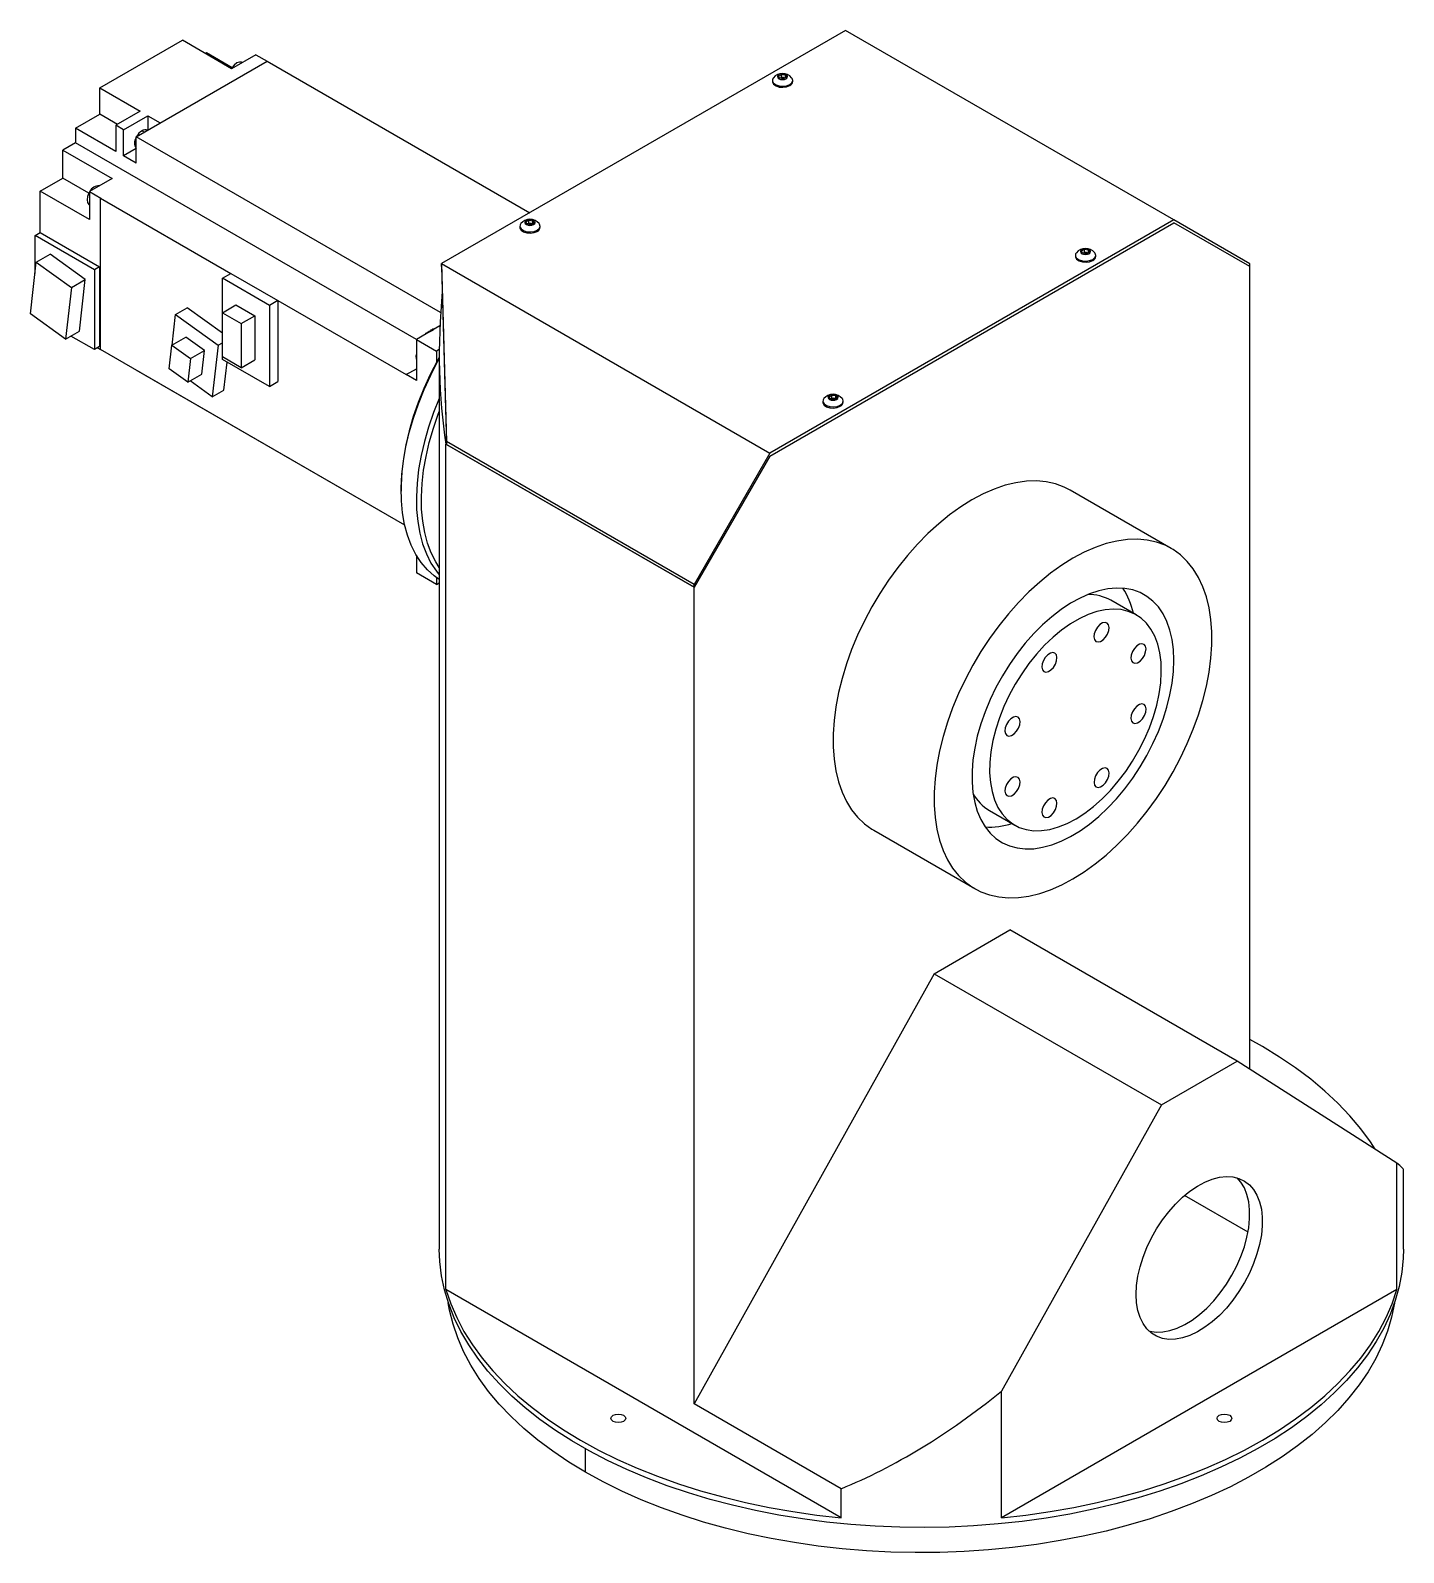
# Model space of a CAD drawing. Header units: millimetres. Extents: x 19859 to 36223, y 4353 to 8014.
# Drawn here: x 20438.4 to 20822.9, y 4352.7 to 4778.9 of the extents above; entities that cross this region are included whole.
import ezdxf

# ---------------------------------------------------------------- set-up
doc = ezdxf.new("R2010")
doc.units = ezdxf.units.MM
doc.layers.add('Nét đậm', color=7, linetype='Continuous', lineweight=35)

msp = doc.modelspace()

# ---------------------------------------------------------------- linework, layer by layer
at = {"layer": 'Nét đậm', "color": 7, "linetype": 'Continuous', "lineweight": 25}
for p, q in [((20666.68, 4778.93), (20553.54, 4713.62)), ((20758.6, 4725.86), (20666.68, 4778.93)), ((20457.83, 4762.82), (20480.96, 4776.17)), ((20494.75, 4768.21), (20480.96, 4776.17)), ((20468.02, 4749.14), (20504.72, 4770.33)), ((20487.32, 4772.49), (20487.74, 4772.73)), ((20487.74, 4772.73), (20494.92, 4768.59)), ((20501.53, 4772.12), (20494.75, 4768.21)), ((20497.75, 4769.94), (20497.69, 4769.97)), ((20501.53, 4772.12), (20504.68, 4770.31)), ((20504.72, 4770.33), (20578.25, 4727.88)), ((20647.89, 4766.16), (20648.7, 4766.63)), ((20648.18, 4765.52), (20647.89, 4766.16)), ((20649.3, 4765.35), (20648.18, 4765.52)), ((20648.29, 4765.55), (20648.23, 4765.51)), ((20648.23, 4765.51), (20648.29, 4765.55)), ((20648.29, 4765.55), (20648.7, 4765.78)), ((20648.7, 4766.63), (20649.82, 4766.46)), ((20648.7, 4765.78), (20648.7, 4766.63)), ((20648.7, 4765.78), (20649.26, 4765.7)), ((20649.26, 4765.7), (20649.77, 4765.62)), ((20650.12, 4765.82), (20649.3, 4765.35)), ((20649.82, 4766.46), (20650.12, 4765.82)), ((20649.82, 4765.64), (20649.82, 4766.46)), ((20457.83, 4762.82), (20469.15, 4756.29)), ((20457.83, 4755.47), (20457.83, 4762.82)), ((20646.15, 4764.95), (20646.15, 4764.64)), ((20651.85, 4764.64), (20651.85, 4764.95)), ((20451.05, 4751.55), (20457.83, 4755.47)), ((20462.78, 4752.61), (20457.83, 4755.47)), ((20469.15, 4756.29), (20462.36, 4752.37)), ((20464.48, 4751.14), (20471.27, 4755.06)), ((20471.27, 4755.06), (20474.77, 4753.04)), ((20471.27, 4755.06), (20471.27, 4751.02)), ((20451.05, 4751.55), (20451.05, 4747.47)), ((20462.36, 4745.02), (20451.05, 4751.55)), ((20462.36, 4752.37), (20462.36, 4745.02)), ((20464.48, 4751.14), (20462.36, 4752.37)), ((20464.48, 4743.79), (20464.48, 4751.14)), ((20553.28, 4699.92), (20468.02, 4749.14)), ((20468.02, 4741.75), (20468.02, 4749.14)), ((20471.19, 4750.98), (20471.18, 4750.98)), ((20451.05, 4747.47), (20447.51, 4745.43)), ((20447.51, 4745.43), (20461.3, 4737.47)), ((20447.51, 4737.59), (20447.51, 4745.43)), ((20546.47, 4692.38), (20451.05, 4747.47)), ((20468.02, 4745.83), (20464.48, 4743.79)), ((20468.02, 4741.75), (20464.48, 4743.79)), ((20441.15, 4733.91), (20447.51, 4737.59)), ((20454.78, 4733.39), (20447.51, 4737.59)), ((20461.3, 4737.47), (20454.94, 4733.79)), ((20441.15, 4722.36), (20441.15, 4733.91)), ((20454.94, 4725.95), (20441.15, 4733.91)), ((20454.94, 4733.79), (20458.12, 4731.95)), ((20454.94, 4733.79), (20454.94, 4725.95)), ((20458.08, 4731.93), (20458.12, 4731.95)), ((20458.08, 4689.56), (20458.08, 4731.93)), ((20458.08, 4731.93), (20494.53, 4710.89)), ((20454.88, 4730.11), (20454.94, 4730.08)), ((20575.44, 4724.13), (20575.44, 4723.82)), ((20577.17, 4725.34), (20577.99, 4725.81)), ((20577.47, 4724.7), (20577.17, 4725.34)), ((20578.59, 4724.53), (20577.47, 4724.7)), ((20577.58, 4724.73), (20577.52, 4724.69)), ((20577.52, 4724.69), (20577.58, 4724.73)), ((20577.58, 4724.73), (20577.99, 4724.96)), ((20577.99, 4725.81), (20579.11, 4725.64)), ((20577.99, 4724.96), (20577.99, 4725.81)), ((20577.99, 4724.96), (20578.55, 4724.88)), ((20578.55, 4724.88), (20579.06, 4724.8)), ((20579.41, 4725), (20578.59, 4724.53)), ((20579.11, 4725.64), (20579.41, 4725)), ((20579.11, 4724.82), (20579.11, 4725.64)), ((20581.14, 4723.82), (20581.14, 4724.13)), ((20758.6, 4725.86), (20645.47, 4660.55)), ((20645.47, 4659.73), (20758.6, 4725.05)), ((20779.82, 4713.61), (20758.6, 4725.86)), ((20779.82, 4712.8), (20758.6, 4725.05)), ((20439.7, 4721.52), (20441.15, 4722.36)), ((20456.31, 4711.93), (20439.7, 4721.52)), ((20439.7, 4710.85), (20439.7, 4721.52)), ((20441.15, 4722.36), (20457.76, 4712.77)), ((20440.06, 4714.03), (20443.95, 4716.28)), ((20453.77, 4709.21), (20443.95, 4716.28)), ((20731, 4715.97), (20731, 4715.66)), ((20732.74, 4717.18), (20733.55, 4717.65)), ((20733.04, 4716.53), (20732.74, 4717.18)), ((20734.15, 4716.36), (20733.04, 4716.53)), ((20733.08, 4716.53), (20733.15, 4716.56)), ((20733.15, 4716.56), (20733.09, 4716.53)), ((20733.15, 4716.56), (20733.55, 4716.8)), ((20733.55, 4717.65), (20734.67, 4717.48)), ((20733.55, 4716.8), (20733.55, 4717.65)), ((20733.55, 4716.8), (20734.11, 4716.71)), ((20734.11, 4716.71), (20734.63, 4716.63)), ((20734.97, 4716.83), (20734.15, 4716.36)), ((20734.67, 4717.48), (20734.97, 4716.83)), ((20734.67, 4716.66), (20734.67, 4717.48)), ((20736.7, 4715.66), (20736.7, 4715.97)), ((20438.42, 4699.58), (20440.06, 4714.03)), ((20440.06, 4714.03), (20449.88, 4706.97)), ((20457.76, 4712.77), (20456.31, 4711.93)), ((20456.31, 4711.93), (20456.31, 4689.56)), ((20457.76, 4712.77), (20457.76, 4690.39)), ((20492.16, 4709.52), (20494.57, 4710.91)), ((20494.57, 4710.91), (20507.72, 4703.32)), ((20553.54, 4713.62), (20554.96, 4663.81)), ((20553.54, 4713.62), (20645.47, 4660.55)), ((20553.54, 4712.8), (20553.54, 4713.62)), ((20553.54, 4712.8), (20554.96, 4663)), ((20779.82, 4712.8), (20779.82, 4713.61)), ((20779.82, 4488.05), (20779.82, 4712.8)), ((20449.88, 4706.97), (20448.25, 4692.51)), ((20449.88, 4706.97), (20453.77, 4709.21)), ((20452.14, 4694.76), (20453.77, 4709.21)), ((20505.32, 4701.93), (20492.16, 4709.52)), ((20492.16, 4699.87), (20492.16, 4709.52)), ((20492.15, 4699.86), (20495.97, 4702.06)), ((20495.97, 4702.06), (20501.23, 4699.02)), ((20507.72, 4703.32), (20505.32, 4701.93)), ((20505.32, 4701.93), (20505.32, 4679.23)), ((20507.72, 4703.32), (20507.72, 4703.28)), ((20507.72, 4703.28), (20507.72, 4680.62)), ((20507.72, 4703.28), (20543.64, 4682.54)), ((20448.25, 4692.51), (20438.42, 4699.58)), ((20478.06, 4690.79), (20479.03, 4699.36)), ((20479.03, 4699.36), (20482.28, 4701.24)), ((20479.03, 4699.36), (20490.96, 4690.78)), ((20492.15, 4694.14), (20482.28, 4701.24)), ((20492.15, 4699.86), (20497.41, 4696.82)), ((20492.15, 4687.53), (20492.15, 4699.86)), ((20497.41, 4696.82), (20501.23, 4699.02)), ((20501.23, 4699.02), (20501.23, 4686.69)), ((20448.25, 4692.51), (20452.14, 4694.76)), ((20456.31, 4689.56), (20449.72, 4693.36)), ((20478.05, 4690.79), (20481.93, 4693.03)), ((20487.16, 4689.27), (20481.93, 4693.03)), ((20497.41, 4696.82), (20497.41, 4684.49)), ((20553.08, 4696.19), (20546.47, 4692.38)), ((20457.76, 4690.39), (20456.31, 4689.56)), ((20457.23, 4690.09), (20458.08, 4689.6)), ((20543.22, 4640.41), (20458.08, 4689.56)), ((20477.3, 4684.17), (20478.05, 4690.79)), ((20478.05, 4690.79), (20483.27, 4687.03)), ((20483.27, 4687.03), (20487.16, 4689.27)), ((20486.41, 4682.66), (20487.16, 4689.27)), ((20490.96, 4690.78), (20489.32, 4676.33)), ((20490.96, 4690.78), (20492.15, 4691.47)), ((20546.47, 4692.38), (20552.13, 4689.12)), ((20546.47, 4692.38), (20546.47, 4680.91)), ((20552.9, 4689.56), (20552.13, 4689.12)), ((20552.13, 4689.12), (20552.13, 4686.08)), ((20483.27, 4687.03), (20482.52, 4680.41)), ((20497.41, 4684.49), (20492.15, 4687.53)), ((20492.16, 4686.82), (20492.16, 4687.52)), ((20505.32, 4679.23), (20492.16, 4686.82)), ((20492.57, 4678.21), (20493.47, 4686.07)), ((20497.41, 4684.49), (20501.23, 4686.69)), ((20552.89, 4687.93), (20552.89, 4437.63)), ((20468.02, 4683.82), (20468.02, 4683.82)), ((20543.22, 4640.4), (20468.02, 4683.82)), ((20482.52, 4680.41), (20477.3, 4684.17)), ((20482.52, 4680.41), (20486.41, 4682.66)), ((20489.32, 4676.33), (20483.15, 4680.77)), ((20505.32, 4679.23), (20507.72, 4680.62)), ((20543.64, 4682.54), (20546.47, 4684.17)), ((20546.47, 4684.03), (20543.64, 4682.54)), ((20546.47, 4680.91), (20543.64, 4682.54)), ((20489.32, 4676.33), (20492.57, 4678.21)), ((20662.03, 4676.36), (20662.84, 4676.83)), ((20662.33, 4675.71), (20662.03, 4676.36)), ((20662.44, 4675.74), (20662.84, 4675.98)), ((20662.84, 4676.83), (20663.96, 4676.66)), ((20662.84, 4675.98), (20662.84, 4676.83)), ((20662.84, 4675.98), (20663.4, 4675.89)), ((20663.4, 4675.89), (20663.91, 4675.81)), ((20664.26, 4676.01), (20663.44, 4675.54)), ((20663.96, 4676.66), (20664.26, 4676.01)), ((20663.96, 4675.84), (20663.96, 4676.66)), ((20660.29, 4675.15), (20660.29, 4674.84)), ((20663.44, 4675.54), (20662.33, 4675.71)), ((20662.37, 4675.71), (20662.44, 4675.74)), ((20662.44, 4675.74), (20662.38, 4675.71)), ((20665.99, 4674.84), (20665.99, 4675.15)), ((20554.77, 4426.31), (20554.77, 4663.1)), ((20624.25, 4622.99), (20554.77, 4663.1)), ((20624.25, 4623.81), (20554.96, 4663.81)), ((20554.96, 4663.81), (20554.96, 4663)), ((20554.96, 4663), (20624.25, 4622.99)), ((20645.47, 4660.55), (20624.25, 4623.81)), ((20645.47, 4659.73), (20624.25, 4622.99)), ((20542.23, 4650.74), (20542.23, 4649.92)), ((20757.82, 4633.88), (20729.53, 4650.2)), ((20546.47, 4631.97), (20546.47, 4627.06)), ((20552.13, 4623.79), (20546.47, 4627.06)), ((20552.13, 4625.7), (20552.13, 4623.79)), ((20552.13, 4623.79), (20552.89, 4624.23)), ((20624.25, 4622.99), (20624.25, 4623.81)), ((20624.25, 4394.36), (20624.25, 4622.99)), ((20748.02, 4615.28), (20740.95, 4619.36)), ((20706.96, 4560.47), (20714.03, 4556.39)), ((20674.54, 4554.94), (20702.82, 4538.61)), ((20691.43, 4514.79), (20712.64, 4527.04)), ((20776.28, 4490.3), (20712.64, 4527.04)), ((20691.43, 4514.79), (20624.25, 4394.36)), ((20691.43, 4514.79), (20755.07, 4478.06)), ((20783.35, 4494.37), (20779.82, 4496.34)), ((20755.07, 4478.06), (20776.28, 4490.3)), ((20821.01, 4461.75), (20776.28, 4490.3)), ((20755.07, 4478.06), (20710.33, 4397.86)), ((20821.01, 4426.31), (20821.01, 4461.75)), ((20822.89, 4437.63), (20822.89, 4459.92)), ((20779.34, 4442.45), (20761.6, 4452.7)), ((20665.45, 4362.41), (20554.77, 4426.31)), ((20821.01, 4426.31), (20710.33, 4362.41)), ((20710.33, 4362.41), (20710.33, 4397.86)), ((20665.45, 4370.58), (20624.25, 4394.36)), ((20665.45, 4362.41), (20665.45, 4370.58))]:
    msp.add_line(p, q, dxfattribs=at)
at = {"layer": 'Nét đậm', "color": 8, "linetype": 'Continuous', "lineweight": 25}
for p, q in [((20469.68, 4750.84), (20470.31, 4750.47)), ((20550.12, 4694.49), (20550.68, 4694.85)), ((20550.68, 4694.85), (20551.23, 4695.13)), ((20593.85, 4375.17), (20593.85, 4381.72))]:
    msp.add_line(p, q, dxfattribs=at)
at = {"layer": 'Nét đậm', "color": 7, "linetype": 'Continuous', "lineweight": 25, "flags": 128}
for points in [[(20497.69, 4769.97), (20497.56, 4770.03), (20496.92, 4770.09), (20496.19, 4769.82), (20495.47, 4769.25), (20494.83, 4768.46), (20494.7, 4768.23)], [(20646.44, 4765.67), (20646.23, 4765.33), (20646.18, 4764.73), (20646.51, 4764.15), (20647.18, 4763.69), (20648.09, 4763.39), (20649.13, 4763.31), (20650.15, 4763.45), (20651.02, 4763.79)], [(20650.01, 4765.41), (20650.32, 4765.68), (20650.43, 4765.99), (20650.32, 4766.3), (20650.01, 4766.57), (20649.55, 4766.75), (20649, 4766.81), (20648.46, 4766.75), (20647.99, 4766.57), (20647.68, 4766.3), (20647.58, 4765.99), (20647.68, 4765.68), (20647.99, 4765.41), (20648.46, 4765.23), (20649, 4765.17), (20649.55, 4765.23), (20650.01, 4765.41)], [(20651.02, 4763.79), (20651.61, 4764.29), (20651.85, 4764.88), (20651.7, 4765.48), (20651.56, 4765.67)], [(20646.15, 4764.64), (20646.18, 4764.42), (20646.51, 4763.84), (20647.18, 4763.38), (20648.09, 4763.08), (20649.13, 4763), (20650.15, 4763.14), (20651.02, 4763.48)], [(20454.94, 4733.66), (20454.76, 4733.35), (20454.39, 4732.4), (20454.26, 4731.48), (20454.39, 4730.72), (20454.76, 4730.2), (20454.88, 4730.11)], [(20575.44, 4723.82), (20575.47, 4723.59), (20575.8, 4723.02), (20576.47, 4722.56), (20577.38, 4722.26), (20578.42, 4722.18), (20579.44, 4722.32), (20580.31, 4722.66)], [(20575.73, 4724.85), (20575.52, 4724.51), (20575.47, 4723.91), (20575.8, 4723.33), (20576.47, 4722.87), (20577.38, 4722.57), (20578.42, 4722.49), (20579.44, 4722.63), (20580.31, 4722.97)], [(20579.3, 4724.59), (20579.61, 4724.85), (20579.72, 4725.17), (20579.61, 4725.48), (20579.3, 4725.75), (20578.84, 4725.93), (20578.29, 4725.99), (20577.74, 4725.93), (20577.28, 4725.75), (20576.97, 4725.48), (20576.87, 4725.17), (20576.97, 4724.85), (20577.28, 4724.59), (20577.74, 4724.41), (20578.29, 4724.35), (20578.84, 4724.41), (20579.3, 4724.59)], [(20580.31, 4722.97), (20580.9, 4723.47), (20581.14, 4724.06), (20580.99, 4724.66), (20580.85, 4724.85)], [(20731, 4715.66), (20731.03, 4715.43), (20731.36, 4714.86), (20732.03, 4714.39), (20732.95, 4714.1), (20733.99, 4714.01), (20735, 4714.15), (20735.87, 4714.49)], [(20731.29, 4716.69), (20731.08, 4716.35), (20731.03, 4715.74), (20731.36, 4715.17), (20732.03, 4714.7), (20732.95, 4714.41), (20733.99, 4714.32), (20735, 4714.46), (20735.87, 4714.81)], [(20734.86, 4716.42), (20735.17, 4716.69), (20735.28, 4717.01), (20735.17, 4717.32), (20734.86, 4717.59), (20734.4, 4717.77), (20733.85, 4717.83), (20733.31, 4717.77), (20732.85, 4717.59), (20732.54, 4717.32), (20732.43, 4717.01), (20732.54, 4716.69), (20732.85, 4716.42), (20733.31, 4716.25), (20733.85, 4716.18), (20734.4, 4716.25), (20734.86, 4716.42)], [(20735.87, 4714.81), (20736.46, 4715.3), (20736.7, 4715.89), (20736.56, 4716.49), (20736.42, 4716.69)], [(20548.9, 4693.79), (20549.26, 4694.12), (20550.26, 4694.84)], [(20552.89, 4687.46), (20552.35, 4686.48), (20550.35, 4682.62), (20548.56, 4678.7), (20546.97, 4674.75), (20545.59, 4670.78), (20544.44, 4666.82), (20543.53, 4662.9), (20542.85, 4659.05), (20542.42, 4655.28), (20542.24, 4651.63), (20542.23, 4650.74)], [(20552.89, 4625.19), (20551.49, 4626.17), (20549.56, 4627.91), (20547.84, 4629.93), (20546.33, 4632.22), (20545.04, 4634.78), (20543.99, 4637.58), (20543.18, 4640.6), (20542.61, 4643.84), (20542.3, 4647.25), (20542.24, 4650.83), (20542.42, 4654.55), (20542.86, 4658.39), (20543.55, 4662.31), (20544.48, 4666.3), (20545.65, 4670.33), (20547.05, 4674.38), (20548.67, 4678.41), (20550.5, 4682.4), (20552.53, 4686.32), (20552.89, 4686.97)], [(20552.89, 4675.9), (20551.3, 4671.93), (20549.9, 4667.88), (20548.73, 4663.85), (20547.8, 4659.86), (20547.11, 4655.94), (20546.67, 4652.1), (20546.48, 4648.38), (20546.54, 4644.8), (20546.86, 4641.39), (20547.42, 4638.15), (20548.23, 4635.13), (20549.28, 4632.33), (20550.57, 4629.77), (20552.08, 4627.48), (20552.89, 4626.46)], [(20660.58, 4675.87), (20660.37, 4675.52), (20660.32, 4674.92), (20660.65, 4674.35), (20661.32, 4673.88), (20662.24, 4673.59), (20663.27, 4673.5), (20664.29, 4673.64), (20665.16, 4673.98)], [(20664.15, 4675.6), (20664.46, 4675.87), (20664.57, 4676.19), (20664.46, 4676.5), (20664.15, 4676.77), (20663.69, 4676.95), (20663.14, 4677.01), (20662.6, 4676.95), (20662.14, 4676.77), (20661.83, 4676.5), (20661.72, 4676.19), (20661.83, 4675.87), (20662.14, 4675.6), (20662.6, 4675.43), (20663.14, 4675.36), (20663.69, 4675.43), (20664.15, 4675.6)], [(20665.16, 4673.98), (20665.75, 4674.48), (20665.99, 4675.07), (20665.85, 4675.67), (20665.71, 4675.87)], [(20552.89, 4628.54), (20551.91, 4630.1), (20550.65, 4632.6), (20549.61, 4635.35), (20548.82, 4638.32), (20548.26, 4641.5), (20547.95, 4644.85), (20547.89, 4648.37), (20548.08, 4652.02), (20548.51, 4655.78), (20549.19, 4659.64), (20550.1, 4663.55), (20551.25, 4667.51), (20552.62, 4671.48), (20552.89, 4672.19)], [(20660.29, 4674.84), (20660.32, 4674.61), (20660.65, 4674.04), (20661.32, 4673.57), (20662.24, 4673.28), (20663.27, 4673.19), (20664.29, 4673.33), (20665.16, 4673.67)], [(20729.53, 4650.2), (20727.82, 4651.07), (20725.4, 4651.96), (20722.82, 4652.53), (20720.11, 4652.77), (20717.28, 4652.69), (20714.35, 4652.28), (20711.34, 4651.55), (20708.27, 4650.5), (20705.16, 4649.14), (20702.03, 4647.48)], [(20702.03, 4647.48), (20698.9, 4645.53), (20695.8, 4643.3), (20692.73, 4640.8), (20689.72, 4638.06), (20686.79, 4635.09), (20683.96, 4631.9), (20681.25, 4628.53), (20678.67, 4624.99), (20676.24, 4621.3), (20673.99, 4617.49), (20671.91, 4613.58), (20670.03, 4609.61), (20668.35, 4605.58), (20666.9, 4601.54), (20665.67, 4597.5), (20664.68, 4593.5), (20663.93, 4589.56), (20663.43, 4585.7), (20663.17, 4581.95), (20663.17, 4578.33), (20663.43, 4574.87), (20663.93, 4571.59), (20664.68, 4568.51), (20665.67, 4565.65), (20666.9, 4563.03), (20668.35, 4560.67), (20670.03, 4558.58), (20671.91, 4556.78), (20673.99, 4555.27), (20674.54, 4554.94)], [(20730.32, 4541.33), (20733.45, 4543.29), (20736.56, 4545.52), (20739.63, 4548.01), (20742.63, 4550.75), (20745.56, 4553.73), (20748.39, 4556.91), (20751.1, 4560.28), (20753.68, 4563.83), (20756.11, 4567.52), (20758.37, 4571.32), (20760.44, 4575.23), (20762.32, 4579.21), (20764, 4583.23), (20765.45, 4587.27), (20766.68, 4591.31), (20767.67, 4595.31), (20768.42, 4599.26), (20768.93, 4603.12), (20769.18, 4606.87), (20769.18, 4610.48), (20768.93, 4613.94), (20768.42, 4617.22), (20767.67, 4620.3), (20766.68, 4623.16), (20765.45, 4625.78), (20764, 4628.14), (20762.32, 4630.23), (20760.44, 4632.04), (20758.37, 4633.54), (20756.11, 4634.75), (20753.68, 4635.63), (20751.1, 4636.2), (20748.39, 4636.44), (20745.56, 4636.36), (20742.63, 4635.95), (20739.63, 4635.22), (20736.56, 4634.17), (20733.45, 4632.81), (20730.32, 4631.15), (20727.19, 4629.2), (20724.08, 4626.97), (20721.01, 4624.47), (20718, 4621.73), (20715.07, 4618.76), (20712.24, 4615.57), (20709.53, 4612.2), (20706.95, 4608.66), (20704.53, 4604.97), (20702.27, 4601.16), (20700.19, 4597.25), (20698.31, 4593.28), (20696.64, 4589.25), (20695.18, 4585.21), (20693.95, 4581.18), (20692.96, 4577.17), (20692.21, 4573.23), (20691.71, 4569.37), (20691.46, 4565.62), (20691.46, 4562), (20691.71, 4558.54), (20692.21, 4555.26), (20692.96, 4552.18), (20693.95, 4549.33), (20695.18, 4546.71), (20696.64, 4544.34), (20698.31, 4542.25), (20700.19, 4540.45), (20702.27, 4538.94), (20704.53, 4537.74), (20706.95, 4536.85), (20709.53, 4536.29), (20712.24, 4536.04), (20715.07, 4536.13), (20718, 4536.53), (20721.01, 4537.27), (20724.08, 4538.31), (20727.19, 4539.67), (20730.32, 4541.33)], [(20758.6, 4602.57), (20758.48, 4605.56), (20758.11, 4608.37), (20757.49, 4611), (20756.64, 4613.4), (20755.55, 4615.57), (20754.24, 4617.48), (20752.72, 4619.11), (20751.01, 4620.46), (20749.11, 4621.5), (20747.05, 4622.24), (20744.84, 4622.65), (20742.5, 4622.75), (20740.06, 4622.53), (20737.53, 4621.99), (20734.94, 4621.13), (20732.31, 4619.97), (20729.65, 4618.51), (20727.01, 4616.77), (20724.39, 4614.76), (20721.83, 4612.5), (20719.34, 4610.01), (20716.95, 4607.31), (20714.67, 4604.42), (20712.54, 4601.38), (20710.55, 4598.2), (20708.75, 4594.91), (20707.13, 4591.55), (20705.71, 4588.15), (20704.52, 4584.72), (20703.54, 4581.32), (20702.81, 4577.95), (20702.31, 4574.66), (20702.06, 4571.46), (20702.06, 4568.4), (20702.31, 4565.5), (20702.81, 4562.77), (20703.54, 4560.26), (20704.52, 4557.97), (20705.71, 4555.93), (20707.13, 4554.16), (20708.75, 4552.66), (20710.55, 4551.47), (20712.54, 4550.58), (20714.67, 4550), (20716.95, 4549.74), (20719.34, 4549.8), (20721.83, 4550.19), (20724.39, 4550.89), (20727.01, 4551.9), (20729.65, 4553.21), (20732.31, 4554.81), (20734.94, 4556.69), (20737.53, 4558.83), (20740.06, 4561.2), (20742.5, 4563.8), (20744.84, 4566.6), (20747.05, 4569.57), (20749.11, 4572.68), (20751.01, 4575.92), (20752.72, 4579.24), (20754.24, 4582.63), (20755.55, 4586.05), (20756.64, 4589.47), (20757.49, 4592.86), (20758.11, 4596.19), (20758.48, 4599.44), (20758.6, 4602.57)], [(20753.23, 4609.29), (20752.17, 4611.26), (20750.88, 4612.95), (20749.38, 4614.36), (20747.69, 4615.47), (20745.82, 4616.26), (20743.79, 4616.73), (20741.63, 4616.87), (20739.35, 4616.69), (20736.99, 4616.17), (20734.56, 4615.34), (20732.1, 4614.19), (20729.62, 4612.74), (20727.16, 4611.01), (20724.74, 4609.01), (20722.39, 4606.76), (20720.13, 4604.29), (20717.98, 4601.63), (20715.98, 4598.8), (20714.13, 4595.83), (20712.46, 4592.76), (20710.99, 4589.61), (20709.73, 4586.42), (20708.69, 4583.23), (20707.9, 4580.06), (20707.34, 4576.95), (20707.04, 4573.94), (20707, 4571.06), (20707.2, 4568.33), (20707.66, 4565.79), (20708.37, 4563.46), (20709.32, 4561.36), (20710.5, 4559.53), (20711.89, 4557.98), (20713.49, 4556.72), (20715.28, 4555.77), (20717.23, 4555.13), (20719.33, 4554.83), (20721.55, 4554.85), (20723.87, 4555.2), (20726.27, 4555.87), (20728.72, 4556.87), (20731.19, 4558.17), (20733.66, 4559.76), (20736.1, 4561.63), (20738.49, 4563.76), (20740.8, 4566.12), (20743.01, 4568.69), (20745.09, 4571.44), (20747.02, 4574.34), (20748.78, 4577.37), (20750.35, 4580.48), (20751.72, 4583.65), (20752.87, 4586.85), (20753.79, 4590.03), (20754.46, 4593.17), (20754.89, 4596.23), (20755.06, 4599.19), (20754.98, 4602), (20754.65, 4604.64), (20754.06, 4607.07), (20753.23, 4609.29)], [(20740.28, 4612.49), (20739.89, 4612.98), (20739.3, 4613.16), (20738.6, 4613.01), (20737.86, 4612.55), (20737.18, 4611.83), (20736.64, 4610.94), (20736.3, 4609.99), (20736.2, 4609.09), (20736.36, 4608.35), (20736.76, 4607.86), (20737.35, 4607.68), (20738.05, 4607.83), (20738.78, 4608.29), (20739.46, 4609.01), (20740.01, 4609.9), (20740.35, 4610.85), (20740.44, 4611.75), (20740.28, 4612.49)], [(20725.67, 4604.05), (20725.28, 4604.54), (20724.69, 4604.72), (20723.99, 4604.57), (20723.25, 4604.1), (20722.57, 4603.38), (20722.03, 4602.5), (20721.69, 4601.55), (20721.59, 4600.65), (20721.75, 4599.91), (20722.15, 4599.42), (20722.73, 4599.24), (20723.44, 4599.39), (20724.17, 4599.85), (20724.85, 4600.57), (20725.4, 4601.46), (20725.74, 4602.41), (20725.83, 4603.31), (20725.67, 4604.05)], [(20750.62, 4606.53), (20750.22, 4607.02), (20749.64, 4607.2), (20748.94, 4607.05), (20748.2, 4606.59), (20747.52, 4605.87), (20746.98, 4604.98), (20746.64, 4604.03), (20746.54, 4603.13), (20746.7, 4602.39), (20747.1, 4601.9), (20747.68, 4601.72), (20748.38, 4601.87), (20749.12, 4602.33), (20749.8, 4603.05), (20750.34, 4603.94), (20750.68, 4604.89), (20750.78, 4605.79), (20750.62, 4606.53)], [(20715.34, 4586.15), (20714.95, 4586.64), (20714.36, 4586.82), (20713.66, 4586.67), (20712.92, 4586.2), (20712.24, 4585.49), (20711.7, 4584.6), (20711.36, 4583.65), (20711.26, 4582.75), (20711.42, 4582.01), (20711.82, 4581.52), (20712.4, 4581.34), (20713.11, 4581.49), (20713.84, 4581.95), (20714.52, 4582.67), (20715.07, 4583.56), (20715.41, 4584.51), (20715.5, 4585.41), (20715.34, 4586.15)], [(20750.63, 4589.66), (20750.23, 4590.15), (20749.65, 4590.33), (20748.94, 4590.18), (20748.21, 4589.72), (20747.53, 4589), (20746.98, 4588.11), (20746.64, 4587.16), (20746.55, 4586.26), (20746.71, 4585.52), (20747.1, 4585.03), (20747.69, 4584.85), (20748.39, 4585), (20749.13, 4585.46), (20749.81, 4586.18), (20750.35, 4587.07), (20750.69, 4588.02), (20750.79, 4588.92), (20750.63, 4589.66)], [(20715.35, 4569.28), (20714.95, 4569.77), (20714.37, 4569.95), (20713.67, 4569.8), (20712.93, 4569.33), (20712.25, 4568.62), (20711.71, 4567.73), (20711.37, 4566.78), (20711.27, 4565.88), (20711.43, 4565.14), (20711.83, 4564.65), (20712.41, 4564.47), (20713.11, 4564.62), (20713.85, 4565.08), (20714.53, 4565.8), (20715.07, 4566.69), (20715.41, 4567.64), (20715.51, 4568.54), (20715.35, 4569.28)], [(20740.3, 4571.76), (20739.9, 4572.25), (20739.32, 4572.43), (20738.61, 4572.28), (20737.88, 4571.82), (20737.2, 4571.1), (20736.65, 4570.21), (20736.31, 4569.26), (20736.22, 4568.36), (20736.38, 4567.62), (20736.77, 4567.13), (20737.36, 4566.95), (20738.06, 4567.1), (20738.8, 4567.57), (20739.48, 4568.28), (20740.02, 4569.17), (20740.36, 4570.12), (20740.46, 4571.02), (20740.3, 4571.76)], [(20725.69, 4563.32), (20725.29, 4563.81), (20724.7, 4563.99), (20724, 4563.84), (20723.27, 4563.37), (20722.59, 4562.66), (20722.04, 4561.77), (20721.7, 4560.82), (20721.61, 4559.92), (20721.77, 4559.18), (20722.16, 4558.69), (20722.75, 4558.51), (20723.45, 4558.66), (20724.19, 4559.12), (20724.87, 4559.84), (20725.41, 4560.73), (20725.75, 4561.68), (20725.85, 4562.58), (20725.69, 4563.32)], [(20814.93, 4465.64), (20813.6, 4467.67), (20810.9, 4471.37), (20807.87, 4474.99), (20804.52, 4478.51), (20800.87, 4481.92), (20796.91, 4485.23), (20792.67, 4488.41), (20788.14, 4491.46), (20783.35, 4494.37)], [(20748, 4424.98), (20748.12, 4427.47), (20748.49, 4430.06), (20749.1, 4432.73), (20749.95, 4435.43), (20751.01, 4438.13), (20752.28, 4440.78), (20753.74, 4443.36), (20755.37, 4445.82), (20757.14, 4448.14), (20759.03, 4450.27), (20761.01, 4452.19), (20763.06, 4453.87), (20765.15, 4455.29), (20767.24, 4456.43), (20769.31, 4457.26), (20771.33, 4457.79), (20773.28, 4458), (20775.11, 4457.9), (20776.81, 4457.47), (20778.36, 4456.73), (20779.72, 4455.68), (20780.89, 4454.35), (20781.85, 4452.75), (20782.58, 4450.91), (20783.07, 4448.84), (20783.32, 4446.58), (20783.32, 4444.16), (20783.07, 4441.62), (20782.58, 4438.98), (20781.85, 4436.3), (20780.89, 4433.59), (20779.72, 4430.91), (20778.36, 4428.29), (20776.81, 4425.76), (20775.11, 4423.37), (20773.28, 4421.15), (20771.33, 4419.12), (20769.31, 4417.31), (20767.24, 4415.76), (20765.15, 4414.48), (20763.06, 4413.49), (20761.01, 4412.8), (20759.03, 4412.43), (20757.14, 4412.38), (20755.37, 4412.65), (20753.74, 4413.24), (20752.28, 4414.13), (20751.01, 4415.32), (20749.95, 4416.79), (20749.1, 4418.51), (20748.49, 4420.47), (20748.12, 4422.64), (20748, 4424.98)], [(20751.53, 4414.77), (20751.83, 4414.69), (20753.6, 4414.42), (20755.49, 4414.47), (20757.48, 4414.85), (20759.53, 4415.53), (20761.61, 4416.52), (20763.71, 4417.8), (20765.78, 4419.35), (20767.8, 4421.16), (20769.74, 4423.19), (20771.57, 4425.41), (20773.28, 4427.81), (20774.82, 4430.33), (20776.19, 4432.95), (20777.36, 4435.63), (20778.32, 4438.34), (20779.04, 4441.03), (20779.54, 4443.66), (20779.78, 4446.2), (20779.78, 4448.62), (20779.54, 4450.88), (20779.04, 4452.95), (20778.32, 4454.8), (20777.36, 4456.4), (20776.28, 4457.64)], [(20822.89, 4437.63), (20822.82, 4435.14), (20822.43, 4431.17), (20821.68, 4427.21), (20820.58, 4423.28), (20819.14, 4419.39), (20817.36, 4415.54), (20815.23, 4411.75), (20812.78, 4408.03), (20810, 4404.39), (20806.9, 4400.84), (20803.49, 4397.38), (20799.78, 4394.02), (20795.78, 4390.78), (20791.49, 4387.66), (20786.94, 4384.67), (20782.12, 4381.82), (20777.07, 4379.12), (20771.77, 4376.56), (20766.26, 4374.17), (20760.55, 4371.94), (20754.64, 4369.89), (20748.57, 4368.01), (20742.33, 4366.31), (20735.95, 4364.8), (20729.44, 4363.48), (20722.83, 4362.35), (20716.13, 4361.42), (20709.35, 4360.69), (20702.52, 4360.15), (20695.65, 4359.82), (20688.75, 4359.7), (20681.86, 4359.77), (20674.98, 4360.05), (20668.14, 4360.53), (20661.34, 4361.22), (20654.62, 4362.1), (20647.98, 4363.18), (20641.45, 4364.45), (20635.04, 4365.92), (20628.76, 4367.57), (20622.64, 4369.4), (20616.69, 4371.41), (20610.93, 4373.6), (20605.37, 4375.95), (20600.02, 4378.46), (20594.9, 4381.13), (20590.03, 4383.95), (20585.4, 4386.9), (20581.05, 4389.99), (20576.98, 4393.2), (20573.19, 4396.53), (20569.71, 4399.96), (20566.53, 4403.49), (20563.67, 4407.12), (20561.13, 4410.82), (20558.93, 4414.59), (20557.06, 4418.42), (20555.53, 4422.3), (20554.34, 4426.22), (20553.51, 4430.18), (20553.03, 4434.15), (20552.89, 4437.63)], [(20554.77, 4426.31), (20556.1, 4422.36), (20557.79, 4418.47), (20559.81, 4414.63), (20562.18, 4410.85), (20564.88, 4407.15), (20567.91, 4403.54), (20571.26, 4400.02), (20574.92, 4396.6), (20578.87, 4393.3), (20583.12, 4390.12), (20587.64, 4387.07), (20592.43, 4384.15), (20597.48, 4381.39), (20602.76, 4378.78), (20608.27, 4376.33), (20613.99, 4374.04), (20619.91, 4371.93), (20626.01, 4370), (20632.27, 4368.25), (20638.68, 4366.69), (20645.22, 4365.32), (20651.87, 4364.15), (20658.62, 4363.18), (20665.45, 4362.41)], [(20710.33, 4362.41), (20717.16, 4363.18), (20723.91, 4364.15), (20730.56, 4365.32), (20737.1, 4366.69), (20743.51, 4368.25), (20749.78, 4370), (20755.87, 4371.93), (20761.79, 4374.04), (20767.51, 4376.33), (20773.02, 4378.78), (20778.31, 4381.39), (20783.35, 4384.15), (20788.14, 4387.07), (20792.67, 4390.12), (20796.91, 4393.3), (20800.87, 4396.6), (20804.52, 4400.02), (20807.87, 4403.54), (20810.9, 4407.15), (20813.6, 4410.85), (20815.97, 4414.63), (20818, 4418.47), (20819.68, 4422.36), (20821.01, 4426.31)], [(20593.85, 4375.17), (20589.13, 4378.04), (20584.67, 4381.04), (20580.49, 4384.17), (20576.6, 4387.43), (20573, 4390.79), (20569.7, 4394.25), (20566.72, 4397.81), (20564.06, 4401.46), (20561.72, 4405.17), (20559.72, 4408.96), (20558.06, 4412.79), (20556.75, 4416.67), (20555.78, 4420.59), (20555.42, 4422.61)], [(20820.36, 4422.61), (20820.35, 4422.55), (20819.56, 4418.63), (20818.42, 4414.73), (20816.93, 4410.87), (20815.1, 4407.06), (20812.94, 4403.31), (20810.44, 4399.62), (20807.61, 4396.02), (20804.47, 4392.51), (20801.02, 4389.09), (20797.27, 4385.78), (20793.23, 4382.59), (20788.91, 4379.52), (20784.33, 4376.59), (20779.48, 4373.79), (20774.4, 4371.14), (20769.08, 4368.65), (20763.55, 4366.32), (20757.82, 4364.15), (20751.9, 4362.16), (20745.82, 4360.35), (20739.58, 4358.72), (20733.2, 4357.28), (20726.7, 4356.03), (20720.1, 4354.97), (20713.42, 4354.11), (20706.67, 4353.45), (20699.86, 4353), (20693.03, 4352.74), (20686.18, 4352.69), (20679.34, 4352.84), (20672.51, 4353.2), (20665.73, 4353.76), (20659.01, 4354.52), (20652.37, 4355.47), (20645.82, 4356.63), (20639.38, 4357.97), (20633.07, 4359.51), (20626.9, 4361.23), (20620.9, 4363.14), (20615.07, 4365.21), (20609.44, 4367.46), (20604.01, 4369.88), (20598.81, 4372.45), (20593.85, 4375.17)], [(20601.58, 4389.43), (20601.13, 4389.82), (20600.97, 4390.28), (20601.13, 4390.73), (20601.58, 4391.12), (20602.25, 4391.38), (20603.04, 4391.47), (20603.83, 4391.38), (20604.5, 4391.12), (20604.95, 4390.73), (20605.11, 4390.28), (20604.95, 4389.82), (20604.5, 4389.43), (20603.83, 4389.17), (20603.04, 4389.08), (20602.25, 4389.17), (20601.58, 4389.43)], [(20771.28, 4389.43), (20770.83, 4389.82), (20770.68, 4390.28), (20770.83, 4390.73), (20771.28, 4391.12), (20771.95, 4391.38), (20772.74, 4391.47), (20773.54, 4391.38), (20774.21, 4391.12), (20774.65, 4390.73), (20774.81, 4390.28), (20774.65, 4389.82), (20774.21, 4389.43), (20773.54, 4389.17), (20772.74, 4389.08), (20771.95, 4389.17), (20771.28, 4389.43)]]:
    msp.add_lwpolyline(points, dxfattribs=at)
at = {"layer": 'Nét đậm', "color": 8, "linetype": 'Continuous', "lineweight": 25, "flags": 128}
msp.add_lwpolyline([(20546.47, 4686.88), (20546.44, 4687.82), (20546.47, 4688.16)], dxfattribs=at)
at = {"layer": 'Nét đậm', "color": 7, "linetype": 'Continuous', "lineweight": 25}
for centre, radius, start, end in [((20649, 4763.51), 3.35, 40.1188, 139.8812), ((20649, 4764.19), 1.54, 80.2289, 117.3572), ((20649.07, 4764.39), 1.32, 62.7789, 81.9388), ((20650.51, 4764.72), 1.34, 292.0719, 356.608), ((20470.15, 4747.43), 2.62, 144.4909, 215.5091), ((20472.07, 4747.06), 4.47, 122.4127, 151.0454), ((20470.55, 4749.7), 1.43, 63.7957, 127.5147), ((20457.53, 4732.64), 2.76, 86.4724, 153.5222), ((20578.29, 4722.69), 3.35, 40.1188, 139.8812), ((20578.29, 4723.37), 1.54, 80.2289, 117.3572), ((20578.36, 4723.57), 1.32, 62.7789, 81.9388), ((20579.8, 4723.9), 1.34, 292.0719, 356.608), ((20733.85, 4714.53), 3.35, 40.1188, 139.8812), ((20733.85, 4715.2), 1.54, 80.2289, 117.3572), ((20733.93, 4715.41), 1.32, 62.7789, 81.9388), ((20735.36, 4715.74), 1.34, 292.0719, 356.608), ((20663.14, 4673.71), 3.35, 40.1188, 139.8812), ((20663.14, 4674.38), 1.54, 80.2289, 117.3572), ((20663.22, 4674.58), 1.32, 62.7789, 81.9388), ((20664.65, 4674.92), 1.34, 292.0719, 356.608), ((20734.82, 4608.36), 12.59, 60.8461, 91.5168), ((20727.42, 4611.46), 20.28, 12.1507, 33.6745), ((20713.22, 4571.1), 12.34, 208.1654, 239.4825), ((20707.06, 4575.89), 20.03, 266.1913, 287.9942)]:
    msp.add_arc(centre, radius, start, end, dxfattribs=at)
for centre, major_axis, ratio, start_param, end_param in [((20687.89, 4765.88), (95.46, 165.34), 0.577335, 2.24416, 2.523247), ((20687.89, 4541.97), (134.99, -82.1), 0.022256, 0.013535, 0.180546), ((20687.89, 4541.97), (94.29, 171.8), 0.562351, 3.747841, 4.081864)]:
    msp.add_ellipse(centre, major_axis=major_axis, ratio=ratio, start_param=start_param, end_param=end_param, dxfattribs=at)
msp.add_open_spline([(20551.68, 4695.39), (20551.55, 4695.37), (20551.09, 4695.31), (20550.64, 4695.06), (20550.32, 4694.89)], degree=3, knots=[0, 0, 0, 0, 0.296455, 1, 1, 1, 1], dxfattribs=at)

doc.saveas('drawing.dxf')
